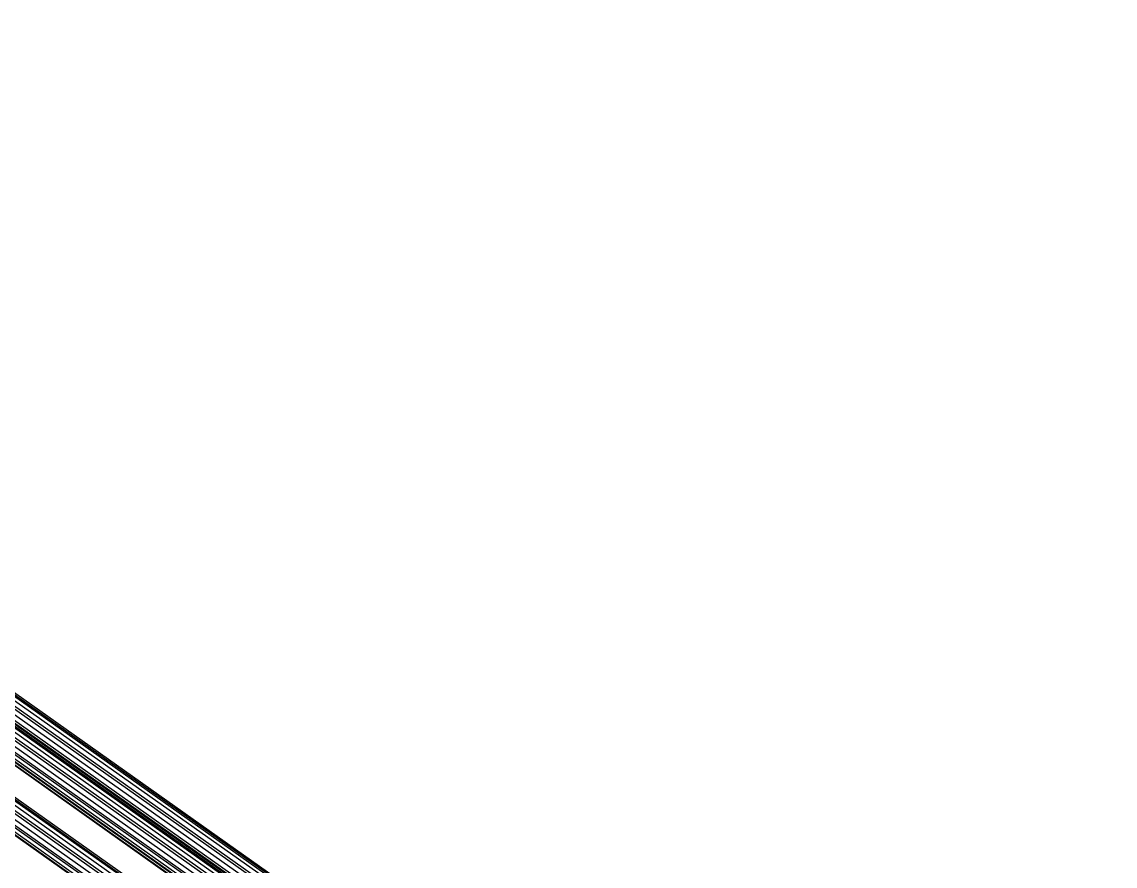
# Model space of a CAD drawing. Header units: millimetres. Extents: x 3440 to 9380, y -3644 to 556.
# Drawn here: x 7890.3 to 8384.1, y -1228.3 to -847.1 of the extents above; entities that cross this region are included whole.
import ezdxf

# ---------------------------------------------------------------- set-up
doc = ezdxf.new("R2010")
doc.units = ezdxf.units.MM

msp = doc.modelspace()

# ---------------------------------------------------------------- linework, layer by layer
for p, q in [((8629.43, -1676.76), (7431.33, -829.58)), ((8630.15, -1676.55), (7432.06, -829.37)), ((8631.41, -1676.58), (7433.32, -829.4)), ((8608.15, -1681.6), (7410.05, -834.42)), ((8608.87, -1680.79), (7410.78, -833.61)), ((8610.41, -1679.45), (7412.32, -832.27)), ((8611.96, -1678.61), (7413.86, -831.43)), ((8612.68, -1678.4), (7414.59, -831.22)), ((8613.94, -1678.42), (7415.85, -831.24)), ((8624.35, -1681.57), (7426.26, -834.39)), ((8625.62, -1679.76), (7427.52, -832.58)), ((8626.34, -1678.94), (7428.25, -831.76)), ((8627.88, -1677.61), (7429.79, -830.43)), ((8605.67, -1686.26), (7407.57, -839.08)), ((8605.96, -1685.33), (7407.87, -838.15)), ((8606.88, -1683.41), (7408.79, -836.23)), ((8623.44, -1683.48), (7425.34, -836.3)), ((8605.42, -1687.98), (7407.33, -840.8)), ((8588.13, -1700.39), (7390.03, -853.21)), ((8588.85, -1699.57), (7390.76, -852.39)), ((8590.39, -1698.24), (7392.3, -851.06)), ((8591.94, -1697.39), (7393.84, -850.21)), ((8592.66, -1697.18), (7394.57, -850)), ((8593.92, -1697.21), (7395.83, -850.03)), ((8585.65, -1705.05), (7387.55, -857.87)), ((8585.94, -1704.11), (7387.85, -856.93)), ((8586.86, -1702.2), (7388.77, -855.02)), ((8585.4, -1706.76), (7387.31, -859.58)), ((8585.65, -1708.13), (7387.55, -860.95)), ((8585.94, -1708.64), (7387.85, -861.46)), ((8206.17, -1389.57), (7840.81, -1131.23)), ((8189.9, -1395.36), (7823.34, -1136.17)), ((8189.7, -1395.51), (7823.87, -1136.89)), ((8188.84, -1396.14), (7844.03, -1152.33)), ((8188.63, -1396.3), (7844.33, -1152.84))]:
    msp.add_line(p, q)

doc.saveas('drawing.dxf')
